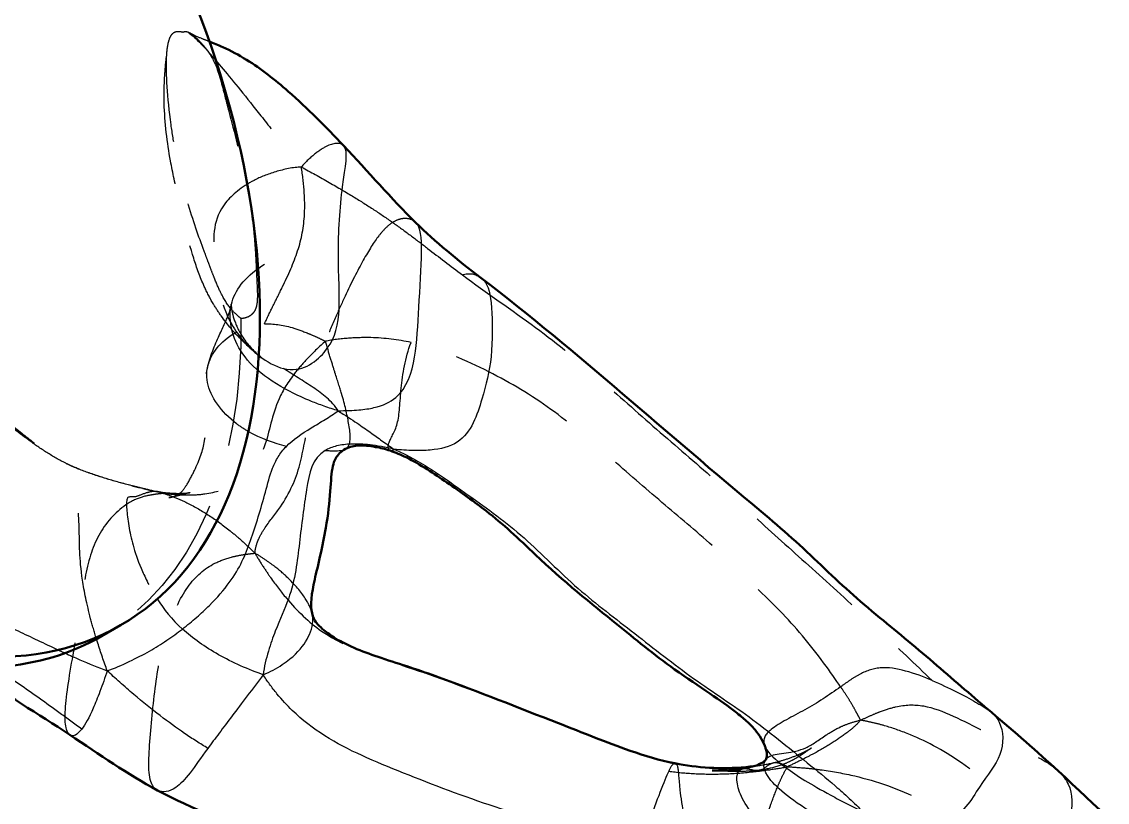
# Model space of a CAD drawing. Header units: millimetres. Extents: x 0 to 420, y 0 to 297.
# Drawn here: x 371.62 to 391.86, y 167.28 to 181.83 of the extents above; entities that cross this region are included whole.
import ezdxf

# ---------------------------------------------------------------- set-up
doc = ezdxf.new("R2010")
doc.units = ezdxf.units.MM
doc.header["$LTSCALE"] = 0.75
doc.linetypes.add('HIDDEN2', pattern=[4.7625, 3.175, -1.5875])
for name, color, linetype, lineweight in [('Hidden', 7, 'HIDDEN2', 25), ('Hidden Narrow', 7, 'HIDDEN2', 25), ('Visible', 7, 'Continuous', 50), ('Visible Narrow', 7, 'Continuous', 25)]:
    doc.layers.add(name, color=color, linetype=linetype, lineweight=lineweight)

msp = doc.modelspace()

# ---------------------------------------------------------------- linework, layer by layer
at = {"layer": 'Hidden', "extrusion": (3e-16, 5e-16, -1)}
for start_param, end_param in [(1.0149939, 1.8544924), (2.3367391, 3.1415927)]:
    msp.add_ellipse((366.8678, 181.2062), major_axis=(-6.2379, 10.8323), ratio=0.5780931, start_param=start_param, end_param=end_param, dxfattribs=at)
at = {"layer": 'Hidden'}
for points, knots in [([(375.7052, 176.2961), (375.6144, 176.3711), (375.556, 176.4342), (375.4497, 176.5621), (375.3912, 176.6545), (375.2908, 176.8569), (375.2516, 176.9477), (375.19, 177.101), (375.1688, 177.1557), (375.1317, 177.2526), (375.1143, 177.2986), (375.0782, 177.3951), (375.0567, 177.4526), (374.9386, 177.7704), (374.8313, 178.0617), (374.6746, 178.5879), (374.6279, 178.762), (374.5659, 179.0208), (374.5466, 179.106), (374.5121, 179.2692), (374.4966, 179.3468), (374.4518, 179.5865), (374.4254, 179.7493), (374.3324, 180.4182), (374.3076, 180.8703), (374.3235, 181.2583), (374.3327, 181.3603), (374.3645, 181.4898), (374.3793, 181.5326), (374.4154, 181.5933), (374.4346, 181.6152), (374.4859, 181.6461), (374.5169, 181.6517), (374.5745, 181.6479), (374.5984, 181.6434), (374.6255, 181.6361)], [-3.6926171, -3.6926171, -3.6926171, -3.6926171, -3.5388259, -3.5388259, -3.2764039, -3.2764039, -3.0964687, -3.0964687, -3.0019688, -3.0019688, -2.9218124, -2.9218124, -2.826441, -2.826441, -2.3186128, -2.3186128, -2.0645103, -2.0645103, -1.9393402, -1.9393402, -1.8237539, -1.8237539, -1.5801249, -1.5801249, -0.8056741, -0.8056741, -0.5424312, -0.5424312, -0.4068466, -0.4068466, -0.303357, -0.303357, -0.1865394, -0.1865394, -0.1148731, -0.1148731, -0.1148731, -0.1148731]), ([(374.6255, 181.6361), (374.6388, 181.6427), (374.6525, 181.6463), (374.685, 181.6478), (374.7031, 181.6438), (374.7207, 181.637)], [-0.049850623, -0.049850623, -0.049850623, -0.049850623, -0.027941991, -0.027941991, 0, 0, 0, 0]), ([(374.7207, 181.637), (374.7367, 181.6309), (374.7524, 181.6225), (374.7858, 181.6014), (374.8042, 181.5876), (374.8634, 181.5389), (374.9074, 181.4953), (374.9921, 181.4038), (375.0621, 181.3223), (375.2184, 181.0812), (375.2704, 180.9443), (375.3628, 180.6109), (375.3892, 180.5075), (375.4398, 180.3114), (375.4599, 180.2336), (375.5792, 179.7784), (375.6947, 179.3461), (375.8598, 178.5513), (375.9124, 178.2311), (375.9604, 177.7477), (375.9712, 177.599), (375.9863, 177.3353), (375.9913, 177.2201), (376.0055, 176.9248), (376.0143, 176.7885), (376.0096, 176.6252), (376.0053, 176.5748), (375.99, 176.5084), (375.9832, 176.4862), (375.9645, 176.4442), (375.9532, 176.425), (375.9251, 176.3886), (375.9089, 176.3728), (375.8683, 176.3413), (375.8434, 176.3283), (375.7808, 176.3041), (375.7413, 176.2976), (375.7052, 176.2961)], [-1.8591902, -1.8591902, -1.8591902, -1.8591902, -1.8165283, -1.8165283, -1.7634179, -1.7634179, -1.6347112, -1.6347112, -1.4743615, -1.4743615, -1.2357724, -1.2357724, -1.1369954, -1.1369954, -1.0702573, -1.0702573, -0.758791, -0.758791, -0.549175, -0.549175, -0.4549566, -0.4549566, -0.378937, -0.378937, -0.2525319, -0.2525319, -0.1929979, -0.1929979, -0.1643388, -0.1643388, -0.137128, -0.137128, -0.107758, -0.107758, -0.0667276, -0.0667276, 0, 0, 0, 0]), ([(374.7566, 181.6195), (374.8131, 181.5867), (374.8786, 181.5577), (375.0041, 181.5066), (375.058, 181.4854), (375.1148, 181.4625)], [0, 0, 0, 0, 0.1428176, 0.1428176, 0.23500162, 0.23500162, 0.23500162, 0.23500162]), ([(375.9791, 175.6553), (375.8886, 175.7321), (375.797, 175.8163), (375.5859, 176.0315), (375.4606, 176.1715), (375.2848, 176.4179), (375.2341, 176.4953), (375.1265, 176.6783), (375.0708, 176.7866), (374.9443, 177.0669), (374.8806, 177.2432), (374.7042, 177.7979), (374.6125, 178.1883), (374.4806, 178.7913), (374.4341, 179.0106), (374.33, 179.5777), (374.2831, 179.9398), (374.2707, 180.4735), (374.2737, 180.6365), (374.2882, 180.8844), (374.2952, 180.9717), (374.3117, 181.1446), (374.3214, 181.2305), (374.3305, 181.3102)], [0, 0, 0, 0, 0.2388366, 0.2388366, 0.5229348, 0.5229348, 0.6371078, 0.6371078, 0.7818269, 0.7818269, 1.0060367, 1.0060367, 1.4832882, 1.4832882, 1.7817647, 1.7817647, 2.2375905, 2.2375905, 2.4310233, 2.4310233, 2.5361912, 2.5361912, 2.6470883, 2.6470883, 2.6470883, 2.6470883]), ([(375.5182, 176.5164), (375.5223, 176.5397), (375.523, 176.5615), (375.523, 176.5615), (375.523, 176.5605), (375.5234, 176.5499), (375.525, 176.5225), (375.5342, 176.4528), (375.5433, 176.4036), (375.5838, 176.2521), (375.6289, 176.1371), (375.7742, 175.8791), (375.9025, 175.7334), (376.0263, 175.6182), (376.0411, 175.605), (376.0619, 175.5869), (376.0688, 175.581), (376.074, 175.5766), (376.0749, 175.5759), (376.0749, 175.5759)], [0, 0, 0, 0, 0.1600959, 0.1600959, 0.1931901, 0.1931901, 0.304212, 0.304212, 0.4400437, 0.4400437, 0.6821138, 0.6821138, 1.0328749, 1.0328749, 1.0873255, 1.0873255, 1.1337282, 1.1337282, 1.1573339, 1.1573339, 1.1573339, 1.1573339]), ([(375.0907, 175.4134), (375.1455, 175.6374), (375.2361, 175.8427), (375.391, 176.1763), (375.4542, 176.3097), (375.5039, 176.4522), (375.5139, 176.4923), (375.5182, 176.5164)], [0, 0, 0, 0, 0.32797828, 0.32797828, 0.64652703, 0.64652703, 0.81338469, 0.81338469, 0.81338469, 0.81338469]), ([(374.1568, 173.0684), (374.1732, 173.0658), (374.1947, 173.0627), (374.2419, 173.0568), (374.2673, 173.054), (374.351, 173.0455), (374.3998, 173.042), (374.5085, 173.037), (374.5638, 173.0367), (374.6535, 173.0398), (374.6896, 173.0428), (374.7323, 173.0476), (374.7448, 173.0496), (374.7532, 173.0511), (374.7546, 173.0514), (374.7546, 173.0514), (374.7465, 173.0497), (374.7184, 173.0426), (374.7046, 173.0389), (374.6736, 173.0305), (374.6576, 173.0261), (374.6085, 173.0126), (374.5674, 173.0016), (374.4843, 172.9816), (374.4415, 172.9725), (374.3984, 172.9641), (374.3896, 172.9624), (374.3765, 172.96), (374.3717, 172.9591), (374.3652, 172.9579), (374.3635, 172.9576), (374.3635, 172.9576), (374.3638, 172.9577), (374.3657, 172.958), (374.3696, 172.9588), (374.3823, 172.9614), (374.3928, 172.9637), (374.4315, 172.9733), (374.4609, 172.9825), (374.5322, 173.0106), (374.5507, 173.0229), (374.6191, 173.0904), (374.6573, 173.1386), (374.7427, 173.2723), (374.7921, 173.3678), (374.9362, 173.6676), (374.998, 173.8395), (375.0674, 174.2445), (375.0362, 174.4559), (375.0234, 174.945), (375.0318, 175.1724), (375.0907, 175.4134)], [0, 0, 0, 0, 0.0364183, 0.0364183, 0.0728259, 0.0728259, 0.1603084, 0.1603084, 0.2719043, 0.2719043, 0.3708004, 0.3708004, 0.4409792, 0.4409792, 0.4737227, 0.4737227, 0.5502605, 0.5502605, 0.5955409, 0.5955409, 0.6310844, 0.6310844, 0.6912724, 0.6912724, 0.756096, 0.756096, 0.7747847, 0.7747847, 0.7902845, 0.7902845, 0.8062424, 0.8062424, 0.8124936, 0.8124936, 0.8333726, 0.8333726, 0.8660887, 0.8660887, 0.9509158, 0.9509158, 1.1405515, 1.1405515, 1.2940339, 1.2940339, 1.4945427, 1.4945427, 1.9121765, 1.9121765, 2.4413937, 2.4413937, 2.7943615, 2.7943615, 2.7943615, 2.7943615])]:
    msp.add_open_spline(points, degree=3, knots=knots, dxfattribs=at)
at = {"layer": 'Hidden', "extrusion": (1.2329e-12, 1.6319e-12, -1)}
msp.add_open_spline([(367.1971, 177.6707), (367.3246, 177.6042), (367.446, 177.5264), (367.7086, 177.3394), (367.8476, 177.2268), (368.2892, 176.8583), (368.5823, 176.5997), (369.7745, 175.5777), (370.6838, 174.8935), (371.767, 174.0403), (371.917, 173.9257), (372.118, 173.7859), (372.1827, 173.7436), (372.3081, 173.6678), (372.3704, 173.6333), (372.4397, 173.5991)], degree=3, knots=[0, 0, 0, 0, 0.1724992, 0.1724992, 0.3974458, 0.3974458, 0.908158, 0.908158, 2.4404508, 2.4404508, 2.6822172, 2.6822172, 2.815297, 2.815297, 2.9502589, 2.9502589, 2.9502589, 2.9502589], dxfattribs=at)
at = {"layer": 'Hidden', "extrusion": (-2.877e-10, -3.43166e-10, -1)}
msp.add_open_spline([(376.0378, 175.6063), (376.0317, 175.6113), (376.0251, 175.6168), (376.0063, 175.6324), (375.9932, 175.6433), (375.9791, 175.6553)], degree=3, knots=[1.248132486, 1.248132486, 1.248132486, 1.248132486, 1.271517545, 1.271517545, 1.308962336, 1.308962336, 1.308962336, 1.308962336], dxfattribs=at)
at = {"layer": 'Hidden', "extrusion": (3.05068e-09, 6.16084e-09, -1)}
msp.add_open_spline([(372.4397, 173.5991), (372.4414, 173.5982), (372.4431, 173.5973), (372.4449, 173.5965)], degree=3, dxfattribs=at)
at = {"layer": 'Hidden', "extrusion": (-1.809e-13, -1.5322e-12, -1)}
msp.add_open_spline([(372.4449, 173.5965), (372.5061, 173.5664), (372.5742, 173.536), (372.7703, 173.4566), (372.9117, 173.4069), (373.1939, 173.3163), (373.3375, 173.2738), (373.6094, 173.1975), (373.74, 173.163), (373.8667, 173.1318)], degree=3, knots=[0, 0, 0, 0, 0.11850293, 0.11850293, 0.31015448, 0.31015448, 0.48719193, 0.48719193, 0.64928198, 0.64928198, 0.64928198, 0.64928198], dxfattribs=at)
at = {"layer": 'Hidden', "extrusion": (2.06e-13, 4.978e-12, -1)}
msp.add_open_spline([(373.8667, 173.1318), (373.9129, 173.1204), (373.9586, 173.1095), (374.0179, 173.0959), (374.0335, 173.0924), (374.0717, 173.084), (374.0912, 173.08), (374.1217, 173.0742), (374.1339, 173.0721), (374.1507, 173.0693), (374.1537, 173.0689), (374.1568, 173.0684)], degree=3, knots=[0, 0, 0, 0, 0.0583815, 0.0583815, 0.08009086, 0.08009086, 0.11617883, 0.11617883, 0.14785739, 0.14785739, 0.15442422, 0.15442422, 0.15442422, 0.15442422], dxfattribs=at)
at = {"layer": 'Hidden', "extrusion": (-6.161e-13, 1.7091e-12, -1)}
msp.add_open_spline([(385.6324, 168.0145), (385.7088, 168.0322), (385.7839, 168.0528), (385.9401, 168.1028), (386.0215, 168.1333), (386.1284, 168.1785), (386.1624, 168.1939), (386.2189, 168.2209), (386.2425, 168.2328), (386.2816, 168.2533), (386.2979, 168.2623), (386.3211, 168.2755), (386.3293, 168.2804), (386.3407, 168.2873), (386.3437, 168.2892), (386.3437, 168.2892), (386.3427, 168.2886), (386.3362, 168.2843), (386.3262, 168.2776), (386.2964, 168.2569), (386.2759, 168.2426), (386.2281, 168.2093), (386.2005, 168.1902), (386.1411, 168.1507), (386.1085, 168.13), (386.0363, 168.087), (385.9956, 168.0647), (385.8965, 168.0157), (385.837, 167.9908), (385.6723, 167.9328), (385.5637, 167.9065), (385.4267, 167.8841), (385.3995, 167.8801), (385.3722, 167.8766)], degree=3, knots=[0, 0, 0, 0, 0.09505974, 0.09505974, 0.20379921, 0.20379921, 0.25969278, 0.25969278, 0.30666277, 0.30666277, 0.34874371, 0.34874371, 0.38266326, 0.38266326, 0.41736956, 0.41736956, 0.43833797, 0.43833797, 0.48744715, 0.48744715, 0.53750673, 0.53750673, 0.58509847, 0.58509847, 0.63251983, 0.63251983, 0.68748325, 0.68748325, 0.765251, 0.765251, 0.90003001, 0.90003001, 0.93317234, 0.93317234, 0.93317234, 0.93317234], dxfattribs=at)
at = {"layer": 'Hidden', "extrusion": (-1.36e-13, 2.0461e-12, -1)}
msp.add_open_spline([(385.3722, 167.8766), (385.2555, 167.8616), (385.1369, 167.8546), (384.9048, 167.8508), (384.7888, 167.8538), (384.6498, 167.8612), (384.6198, 167.8631), (384.5693, 167.8664), (384.5476, 167.868), (384.5211, 167.8699), (384.5131, 167.8705), (384.5029, 167.8712), (384.4996, 167.8714), (384.4938, 167.8718), (384.492, 167.8719), (384.492, 167.8719)], degree=3, knots=[0, 0, 0, 0, 0.14188741, 0.14188741, 0.27855082, 0.27855082, 0.31679429, 0.31679429, 0.34780283, 0.34780283, 0.36368105, 0.36368105, 0.37367352, 0.37367352, 0.38787236, 0.38787236, 0.38787236, 0.38787236], dxfattribs=at)
at = {"layer": 'Hidden', "extrusion": (-1.068e-13, -4.221e-12, -1)}
msp.add_open_spline([(385.2702, 167.9513), (385.3921, 167.9665), (385.5145, 167.9872), (385.6324, 168.0145)], degree=3, dxfattribs=at)
at = {"layer": 'Hidden Narrow'}
for points, knots in [([(374.7207, 181.637), (374.8391, 181.54), (375.0328, 181.3736), (375.7164, 180.53), (376.1104, 180.0359), (376.2515, 179.8579), (376.5528, 179.4755), (376.7132, 179.271), (376.8328, 179.1208)], [0.0421238, 0.0421238, 0.0421238, 0.0421238, 1, 1.5, 1.5, 1.75, 1.75, 2, 2, 2, 2]), ([(377.6203, 179.5201), (377.6174, 179.5231), (377.5612, 179.5768), (377.4537, 179.5744), (377.2552, 179.4859), (377.1792, 179.4376), (377.0072, 179.3036), (376.9113, 179.2178), (376.8328, 179.1208)], [8.9715689, 8.9715689, 8.9715689, 8.9715689, 9, 9.5, 9.5, 9.75, 9.75, 10, 10, 10, 10]), ([(376.8328, 179.1208), (376.6803, 179.1166), (376.5082, 179.0785), (376.2015, 178.9871), (376.0669, 178.9337), (375.7194, 178.7506), (375.1815, 178.3109), (375.1829, 177.5283), (375.3367, 176.3293), (375.8453, 175.758), (376.0379, 175.6074)], [0, 0, 0, 0, 0.25, 0.25, 0.5, 0.5, 1, 2, 3, 3.5548602, 3.5548602, 3.5548602, 3.5548602]), ([(376.8328, 179.1208), (377.0008, 179.0305), (377.1843, 178.9287), (377.5184, 178.7381), (377.6692, 178.6494), (377.938, 178.4851), (378.0646, 178.4051), (378.307, 178.2465), (378.4228, 178.1678), (378.5356, 178.0883)], [0, 0, 0, 0, 0.25, 0.25, 0.5, 0.5, 0.75, 0.75, 1, 1, 1, 1]), ([(378.5356, 178.0883), (378.4935, 178.0622), (378.4512, 178.0287), (378.3652, 177.9456), (378.3215, 177.8961), (378.1864, 177.722), (377.996, 177.4215), (377.7665, 176.9662), (377.5883, 176.5861), (377.5265, 176.449), (377.3978, 176.1541), (377.3311, 175.9962), (377.2821, 175.8722)], [-2, -2, -2, -2, -1.75, -1.75, -1.5, -1.5, -1, -0.5, -0.5, -0.25, -0.25, 0, 0, 0, 0]), ([(378.9627, 178.0867), (378.9159, 178.1327), (378.8513, 178.1591), (378.7405, 178.1622), (378.701, 178.1571), (378.6196, 178.1332), (378.5777, 178.1145), (378.5356, 178.0883)], [5.0034502, 5.0034502, 5.0034502, 5.0034502, 5.5, 5.5, 5.75, 5.75, 6, 6, 6, 6]), ([(378.5356, 178.0883), (378.6484, 178.0089), (378.7582, 177.9286), (378.9746, 177.767), (379.0813, 177.6855), (379.4005, 177.4402), (379.6126, 177.2751), (379.835, 177.1102)], [-9, -9, -9, -9, -8.75, -8.75, -8.5, -8.5, -8, -8, -8, -8]), ([(376.0168, 175.3341), (376.0091, 175.3409), (375.6673, 175.6437), (375.4015, 176.2909), (375.6477, 177.0377), (376.3774, 177.4822), (376.7635, 177.5578)], [-3.0227486, -3.0227486, -3.0227486, -3.0227486, -3, -2, -1, 0, 0, 0, 0]), ([(372.4388, 173.5995), (372.3163, 173.66), (372.1989, 173.7271), (371.9709, 173.8708), (371.8603, 173.9474), (371.5336, 174.1866), (370.9004, 174.7014), (369.7408, 175.5333), (368.6106, 176.5228), (368.1815, 176.8945)], [-4, -4, -4, -4, -3.75, -3.75, -3.5, -3.5, -3, -2, -1, -1, -1, -1]), ([(375.8425, 174.1914), (375.7658, 174.2352), (375.3918, 174.4786), (374.9292, 175.1219), (375.2365, 175.8755), (375.8198, 176.1774), (376.1437, 176.1953)], [-4.247492, -4.247492, -4.247492, -4.247492, -4, -3, -2, -1, -1, -1, -1]), ([(376.1437, 176.1953), (376.3056, 176.2043), (376.4756, 176.18), (376.7515, 176.1), (376.8516, 176.0644), (377.0137, 175.9976), (377.0697, 175.9731), (377.1794, 175.9228), (377.233, 175.897), (377.2821, 175.8722)], [-1, -1, -1, -1, -0.5, -0.5, -0.25, -0.25, -0.125, -0.125, 0, 0, 0, 0]), ([(378.8777, 175.8505), (378.6353, 175.903), (378.3872, 175.9334), (377.9975, 175.9431), (377.8592, 175.9392), (377.5657, 175.9173), (377.4106, 175.8992), (377.2821, 175.8722)], [8, 8, 8, 8, 8.5, 8.5, 8.75, 8.75, 9, 9, 9, 9]), ([(377.2821, 175.8722), (377.1724, 175.7789), (377.0611, 175.6696), (376.8678, 175.4669), (376.7858, 175.3735), (376.5841, 175.1168), (376.2923, 174.6419), (376.2126, 173.8864), (375.764, 173.2196), (375.1467, 173.0227), (374.8173, 173.0008), (374.6332, 173.0024), (374.5653, 173.0055), (374.4163, 173.0169), (374.3353, 173.0251), (374.2631, 173.0367)], [0, 0, 0, 0, 0.25, 0.25, 0.5, 0.5, 1, 2, 3, 3.5, 3.75, 3.75, 3.875, 3.875, 4, 4, 4, 4]), ([(377.582, 174.8981), (377.5489, 175.0095), (377.5083, 175.1367), (377.4353, 175.3661), (377.4078, 175.4542), (377.3464, 175.6536), (377.3125, 175.7649), (377.2821, 175.8722)], [3, 3, 3, 3, 3.5, 3.5, 3.75, 3.75, 4, 4, 4, 4]), ([(375.967, 171.9212), (375.9682, 171.967), (375.979, 172.0174), (376.0049, 172.1098), (376.02, 172.1519), (376.0718, 172.2657), (376.1139, 172.3342), (376.2495, 172.5335), (376.558, 172.9077), (376.8509, 173.5715), (376.9215, 174.3792), (377.285, 174.7828), (377.582, 174.8981)], [-4, -4, -4, -4, -3.875, -3.875, -3.75, -3.75, -3.5, -3.5, -3, -2, -1, 0, 0, 0, 0]), ([(373.0119, 170.3215), (372.9694, 170.4588), (372.9331, 170.5852), (372.8313, 170.9745), (372.6844, 171.6896), (372.7072, 172.3795), (372.6201, 173.3289), (372.5629, 173.4466), (372.5082, 173.5652), (372.4397, 173.5991)], [0.2891302, 0.2891302, 0.2891302, 0.2891302, 0.5, 0.5, 1, 2, 3, 4, 4.9958085, 4.9958085, 4.9958085, 4.9958085]), ([(374.2631, 173.0367), (374.237, 173.0345), (374.2062, 173.0312), (374.1482, 173.0244), (374.1211, 173.0208), (374.0453, 173.0098), (373.9013, 172.9845), (373.5724, 172.8785), (373.0755, 172.4092), (372.8046, 171.663), (372.6976, 170.6893), (372.4381, 169.3528), (372.3933, 168.6963), (372.4844, 168.557), (372.512, 168.5387)], [-7, -7, -7, -7, -6.875, -6.875, -6.75, -6.75, -6.5, -6, -5, -4, -3, -2, -1, -0.6747529, -0.6747529, -0.6747529, -0.6747529]), ([(374.2631, 173.0367), (374.2332, 173.0519), (374.2002, 173.0606), (374.1398, 173.0717), (374.1124, 173.074), (374.0388, 173.0717), (373.9956, 173.0619), (373.876, 173.0258), (373.6775, 172.9273), (373.5421, 173.0525), (373.6002, 172.405), (373.7577, 171.786), (374.0265, 171.2478), (374.1428, 171.0683)], [0, 0, 0, 0, 0.125, 0.125, 0.25, 0.25, 0.5, 0.5, 1, 2, 3, 4, 4.4874081, 4.4874081, 4.4874081, 4.4874081]), ([(374.2631, 173.0367), (374.3376, 173.0144), (374.4248, 172.9816), (374.5879, 172.9141), (374.6639, 172.8795), (374.875, 172.773), (375.0073, 172.6947), (375.2689, 172.5212), (375.3982, 172.4259), (375.5989, 172.2618), (375.67, 172.2003), (375.8209, 172.0638), (375.9006, 171.9888), (375.967, 171.9212)], [-1, -1, -1, -1, -0.875, -0.875, -0.75, -0.75, -0.5, -0.5, -0.25, -0.25, -0.125, -0.125, 0, 0, 0, 0]), ([(374.1501, 167.5012), (374.1102, 167.5226), (373.9634, 167.6697), (373.9952, 168.3553), (374.1123, 169.5904), (374.3102, 170.5318), (374.6932, 171.3542), (375.1131, 171.7074), (375.4638, 171.8388), (375.6483, 171.8777), (375.7527, 171.8952), (375.7916, 171.9008), (375.8776, 171.9118), (375.9247, 171.9171), (375.967, 171.9212)], [2.6992185, 2.6992185, 2.6992185, 2.6992185, 3, 4, 5, 6, 7, 8, 8.5, 8.75, 8.75, 8.875, 8.875, 9, 9, 9, 9]), ([(375.967, 171.9212), (376.0073, 171.8511), (376.0597, 171.7667), (376.1615, 171.6086), (376.2108, 171.535), (376.3546, 171.3303), (376.4516, 171.2036), (376.7541, 170.8452), (377.4059, 170.2162), (378.807, 169.8273), (380.4652, 169.2), (381.9024, 168.6439), (382.7025, 168.3319), (382.963, 168.2408)], [-5, -5, -5, -5, -4.875, -4.875, -4.75, -4.75, -4.5, -4.5, -4, -3, -2, -1, -0.5192382, -0.5192382, -0.5192382, -0.5192382]), ([(367.7476, 171.4605), (367.7712, 171.4751), (367.8025, 171.4951), (367.8645, 171.5333), (367.8952, 171.5516), (367.986, 171.6036), (368.1777, 171.6999), (368.7493, 171.7954), (370.0636, 171.0745), (371.2615, 170.6197), (371.9847, 170.2654), (372.3075, 170.1132), (372.365, 170.0866), (372.4252, 170.0593)], [0, 0, 0, 0, 0.125, 0.125, 0.25, 0.25, 0.5, 1, 2, 3, 3.5, 3.5, 3.6025926, 3.6025926, 3.6025926, 3.6025926]), ([(388.5966, 169.5487), (388.2785, 169.6838), (387.7404, 169.8692), (387.3523, 169.7223), (387.1718, 169.624), (387.1139, 169.5871), (387.0006, 169.5101), (386.9452, 169.4699), (386.8902, 169.4307)], [0, 0, 0, 0, 1, 1.5, 1.5, 1.75, 1.75, 2, 2, 2, 2]), ([(388.5966, 169.5487), (388.9148, 169.4136), (389.3459, 169.1859), (389.6225, 169.0227), (389.7004, 168.9562)], [-6, -6, -6, -6, -5, -4.4465565, -4.4465565, -4.4465565, -4.4465565]), ([(387.2624, 168.8088), (387.3258, 168.8396), (387.395, 168.8712), (387.5218, 168.9262), (387.5793, 168.9497), (387.7345, 169.0081), (388.0115, 169.094), (388.5915, 169.1207), (389.5791, 168.5701), (390.526, 168.1684), (390.8634, 167.9417), (390.9545, 167.8569)], [-8, -8, -8, -8, -7.875, -7.875, -7.75, -7.75, -7.5, -7, -6, -5, -4.4647502, -4.4647502, -4.4647502, -4.4647502]), ([(394.7766, 163.3613), (394.5517, 163.4547), (394.09, 163.6518), (393.2007, 164.4518), (391.4025, 165.9362), (389.4721, 167.9124), (388.2738, 168.5236), (387.8255, 168.6729), (387.6101, 168.7337), (387.5376, 168.7521), (387.391, 168.7853), (387.3169, 168.8001), (387.2624, 168.8088)], [0.0402599, 0.0402599, 0.0402599, 0.0402599, 1, 2, 3, 4, 4.5, 4.75, 4.75, 4.875, 4.875, 5, 5, 5, 5]), ([(383.6838, 167.8583), (383.5995, 167.6812), (383.3181, 166.9274), (382.8349, 165.6206), (382.6111, 164.9451), (382.5141, 164.3251), (382.6608, 164.1641), (382.7526, 164.1075), (382.7692, 164.0993)], [-8, -8, -8, -8, -7, -6, -5, -4, -3, -2.7927912, -2.7927912, -2.7927912, -2.7927912]), ([(383.7966, 168.0054), (383.7902, 168.0067), (383.7661, 168.0022), (383.7259, 167.9468), (383.6838, 167.8583)], [-8.71706417, -8.71706417, -8.71706417, -8.71706417, -8.5, -8, -8, -8, -8]), ([(384.6847, 163.0975), (384.6761, 163.1018), (384.5798, 163.1567), (384.4609, 163.3592), (384.5137, 164.0343), (384.858, 164.8063), (385.2412, 166.1824), (385.5435, 167.1301), (385.6825, 167.4932), (385.7566, 167.6668), (385.7833, 167.7248), (385.8408, 167.8412), (385.8716, 167.8995), (385.8975, 167.9407)], [2.9050399, 2.9050399, 2.9050399, 2.9050399, 3, 4, 5, 6, 7, 7.5, 7.75, 7.75, 7.875, 7.875, 8, 8, 8, 8]), ([(385.8975, 167.9407), (385.992, 167.9365), (386.1095, 167.9281), (386.3346, 167.9075), (386.4421, 167.8954), (386.7495, 167.8533), (387.3536, 167.7441), (388.7953, 167.2525), (390.8495, 165.5328), (392.6627, 164.1584), (393.5262, 163.1822), (393.9834, 163.0411), (394.2028, 162.9804)], [-5, -5, -5, -5, -4.875, -4.875, -4.75, -4.75, -4.5, -4, -3, -2, -1, -0.0643107, -0.0643107, -0.0643107, -0.0643107])]:
    msp.add_open_spline(points, degree=3, knots=knots, dxfattribs=at)
at = {"layer": 'Hidden Narrow', "extrusion": (4.0798e-12, -1.581e-13, -1)}
msp.add_open_spline([(376.7635, 177.5578), (376.836, 177.7811), (376.8778, 178.0013), (376.8976, 178.3672), (376.896, 178.5033), (376.8762, 178.8037), (376.8581, 178.968), (376.8328, 179.1208)], degree=3, knots=[1, 1, 1, 1, 1.5, 1.5, 1.75, 1.75, 2, 2, 2, 2], dxfattribs=at)
at = {"layer": 'Hidden Narrow', "extrusion": (5.8288e-12, -2.975e-12, -1)}
msp.add_open_spline([(376.1437, 176.1953), (376.1954, 176.3096), (376.2509, 176.4239), (376.3638, 176.6525), (376.4212, 176.7666), (376.5877, 177.1081), (376.691, 177.3345), (376.7635, 177.5578)], degree=3, knots=[0, 0, 0, 0, 0.25, 0.25, 0.5, 0.5, 1, 1, 1, 1], dxfattribs=at)
at = {"layer": 'Hidden Narrow'}
for points in [[(379.835, 177.1102), (379.9654, 177.1562), (380.0881, 177.1269), (380.1787, 177.0575)], [(379.835, 177.1102), (380.2798, 176.7804), (381.2524, 176.1224), (382.3894, 175.1872), (383.451, 174.2267), (384.5483, 173.306), (385.5339, 172.3605), (386.5443, 171.4808), (387.6287, 170.4658), (388.2837, 169.85), (388.5966, 169.5487)], [(386.8902, 169.4307), (386.7169, 169.6854), (386.1873, 170.4293), (385.3306, 171.2696), (384.3805, 172.1869), (383.445, 172.9549), (382.4661, 173.8188), (381.4374, 174.6837), (380.286, 175.3597), (379.3624, 175.7456), (378.8777, 175.8505)]]:
    msp.add_open_spline(points, degree=3, dxfattribs=at)
at = {"layer": 'Hidden Narrow', "extrusion": (-3.1718e-12, 4.617e-13, -1)}
msp.add_open_spline([(378.4889, 173.8338), (378.4777, 173.8375), (378.4693, 173.8455), (378.4485, 173.8823), (378.4479, 174.0082), (378.661, 174.2776), (378.6729, 174.9661), (378.7671, 175.5583), (378.8777, 175.8505)], degree=3, knots=[0.2977138, 0.2977138, 0.2977138, 0.2977138, 0.5, 0.5, 1, 2, 3, 4, 4, 4, 4], dxfattribs=at)
at = {"layer": 'Hidden Narrow', "extrusion": (2.482e-12, 6.18e-14, -1)}
msp.add_open_spline([(377.6535, 173.8647), (377.6715, 173.8743), (377.7715, 173.9543), (377.7204, 174.3569), (377.6481, 174.6755), (377.582, 174.8981)], degree=3, knots=[0.819862, 0.819862, 0.819862, 0.819862, 1, 2, 3, 3, 3, 3], dxfattribs=at)
at = {"layer": 'Hidden Narrow', "extrusion": (3.94244e-07, 7.98533e-07, -1)}
msp.add_open_spline([(372.4397, 173.599), (372.4394, 173.5992), (372.4391, 173.5993), (372.4388, 173.5995)], degree=3, dxfattribs=at)
at = {"layer": 'Hidden Narrow', "extrusion": (-1.2102e-12, -4.0326e-12, -1)}
msp.add_open_spline([(374.2631, 173.0367), (374.1725, 173.0577), (374.0677, 173.0828), (373.8731, 173.13), (373.7833, 173.1523), (373.5363, 173.2146), (373.3849, 173.2551), (373.0945, 173.3407), (372.9556, 173.3859), (372.6912, 173.4841), (372.5655, 173.5372), (372.4449, 173.5965)], degree=3, knots=[0, 0, 0, 0, 0.125, 0.125, 0.25, 0.25, 0.5, 0.5, 0.75, 0.75, 0.99584903, 0.99584903, 0.99584903, 0.99584903], dxfattribs=at)
at = {"layer": 'Hidden Narrow', "extrusion": (-1.1289e-12, -1.0443e-12, -1)}
msp.add_open_spline([(377.0313, 170.8013), (377.0122, 170.8819), (376.9259, 171.075), (376.6844, 171.377), (376.4371, 171.5938), (376.2892, 171.7081), (376.2326, 171.7489), (376.1051, 171.8358), (376.0342, 171.8819), (375.967, 171.9212)], degree=3, knots=[1.6207275, 1.6207275, 1.6207275, 1.6207275, 2, 2.5, 2.75, 2.75, 2.875, 2.875, 3, 3, 3, 3], dxfattribs=at)
at = {"layer": 'Hidden Narrow', "extrusion": (-7.804e-13, 1.2427e-12, -1)}
msp.add_open_spline([(386.8902, 169.4307), (386.6701, 169.274), (386.2404, 168.9905), (385.5782, 168.682), (385.4244, 168.456), (385.4758, 168.3281)], degree=3, knots=[-4, -4, -4, -4, -3, -2, -1.3144834, -1.3144834, -1.3144834, -1.3144834], dxfattribs=at)
at = {"layer": 'Hidden Narrow', "extrusion": (-3.4213e-12, -1.3623e-12, -1)}
msp.add_open_spline([(387.2624, 168.8088), (387.2471, 168.8366), (387.2307, 168.8677), (387.2002, 168.9251), (387.1861, 168.9514), (387.1472, 169.0231), (387.1223, 169.0675), (387.0678, 169.1594), (387.0382, 169.2069), (386.9711, 169.3107), (386.9335, 169.3671), (386.8902, 169.4307)], degree=3, knots=[-1, -1, -1, -1, -0.875, -0.875, -0.75, -0.75, -0.5, -0.5, -0.25, -0.25, 0, 0, 0, 0], dxfattribs=at)
at = {"layer": 'Hidden Narrow', "extrusion": (6.221e-13, -1.5785e-12, -1)}
msp.add_open_spline([(385.4918, 168.0728), (385.5114, 168.1005), (385.6522, 168.212), (386.1347, 168.1753), (386.5335, 168.4832), (386.7749, 168.631), (386.9236, 168.7022), (386.9816, 168.7257), (387.1146, 168.7722), (387.1896, 168.7952), (387.2624, 168.8088)], degree=3, knots=[1.7440519, 1.7440519, 1.7440519, 1.7440519, 2, 3, 3.5, 3.75, 3.75, 3.875, 3.875, 4, 4, 4, 4], dxfattribs=at)
at = {"layer": 'Hidden Narrow', "extrusion": (1.1927e-12, -1.826e-12, -1)}
msp.add_open_spline([(387.2624, 168.8088), (387.2327, 168.7727), (387.1907, 168.7315), (387.1056, 168.6538), (387.0626, 168.6174), (386.9322, 168.5156), (386.7435, 168.3862), (386.5143, 168.2534), (386.3151, 168.1467), (386.2403, 168.108), (386.0737, 168.0243), (385.9819, 167.9793), (385.8975, 167.9407)], degree=3, knots=[-1, -1, -1, -1, -0.875, -0.875, -0.75, -0.75, -0.5, -0.25, -0.25, -0.125, -0.125, 0, 0, 0, 0], dxfattribs=at)
at = {"layer": 'Hidden Narrow', "extrusion": (1.54e-14, -3.2172e-12, -1)}
msp.add_open_spline([(383.6838, 167.8583), (383.8404, 167.8366), (383.9999, 167.8214), (384.3279, 167.8043), (384.4963, 167.8024), (384.845, 167.8119), (385.0253, 167.8234), (385.32, 167.8539), (385.4275, 167.8672), (385.661, 167.8999), (385.7871, 167.9194), (385.8975, 167.9407)], degree=3, knots=[0, 0, 0, 0, 0.25, 0.25, 0.5, 0.5, 0.75, 0.75, 0.875, 0.875, 1, 1, 1, 1], dxfattribs=at)
at = {"layer": 'Hidden Narrow', "extrusion": (-2.485e-13, -2.3807e-12, -1)}
msp.add_open_spline([(385.0636, 167.9054), (385.1581, 167.921), (385.3839, 167.8093), (385.5338, 167.9835), (385.6418, 168.0216), (385.7145, 168.0185), (385.7442, 168.0118), (385.8146, 167.9869), (385.8552, 167.9687), (385.8975, 167.9407)], degree=3, knots=[2.0965355, 2.0965355, 2.0965355, 2.0965355, 3, 3.5, 3.75, 3.75, 3.875, 3.875, 4, 4, 4, 4], dxfattribs=at)
at = {"layer": 'Visible', "extrusion": (-1e-16, -0.817547, 0.575862)}
msp.add_line((373.1057, 170.3739), (373.4592, 170.5775), dxfattribs=at)
at = {"layer": 'Visible'}
msp.add_ellipse((367.2213, 181.4098), major_axis=(-6.2379, 10.8323), ratio=0.5780931, start_param=-1.5707963, end_param=4.712389, dxfattribs=at)
at = {"layer": 'Visible', "extrusion": (3e-16, 5e-16, -1)}
msp.add_ellipse((366.8678, 181.2062), major_axis=(-6.2379, 10.8323), ratio=0.5780931, start_param=3.1415927, end_param=3.6809347, dxfattribs=at)
at = {"layer": 'Visible'}
for points, knots in [([(375.1148, 181.4625), (375.1948, 181.4303), (375.2804, 181.395), (375.5139, 181.2883), (375.6647, 181.209), (376.0873, 180.95), (376.3444, 180.7445), (376.9491, 180.2132), (377.2896, 179.8699), (377.6203, 179.5201)], [0.2350016, 0.2350016, 0.2350016, 0.2350016, 0.3646624, 0.3646624, 0.5850592, 0.5850592, 1.0050955, 1.0050955, 1.6306264, 1.6306264, 1.6306264, 1.6306264]), ([(380.1787, 177.0575), (382.0273, 175.6414), (383.6421, 174.1619), (385.7991, 172.3742), (386.1765, 172.032), (386.8878, 171.3498), (387.2221, 171.0483), (387.9658, 170.4352), (388.3305, 170.1355), (389.0324, 169.5307), (389.3793, 169.2303), (389.7004, 168.9562)], [0, 0, 0, 0, 3.0885, 3.0885, 3.7709116, 3.7709116, 4.4862192, 4.4862192, 5.1033009, 5.1033009, 5.7044131, 5.7044131, 5.7044131, 5.7044131]), ([(378.4889, 173.8338), (378.3959, 173.8647), (378.3001, 173.8873), (378.1529, 173.9132), (378.0948, 173.9202), (377.9903, 173.9285), (377.9443, 173.9295), (377.8578, 173.9271), (377.8253, 173.9241), (377.7425, 173.9038), (377.6969, 173.888), (377.6535, 173.8647)], [0, 0, 0, 0, 0.12047215, 0.12047215, 0.21655367, 0.21655367, 0.31992149, 0.31992149, 0.45758819, 0.45758819, 0.55892858, 0.55892858, 0.55892858, 0.55892858]), ([(377.6535, 173.8647), (377.568, 173.8189), (377.5089, 173.753), (377.4464, 173.6439), (377.4313, 173.5976), (377.394, 173.4335), (377.3844, 173.2663), (377.3563, 172.8723), (377.3305, 172.6306), (377.2299, 172.0536), (377.1415, 171.6899), (377.0217, 171.1739), (376.9968, 170.9472), (377.0313, 170.8013)], [0, 0, 0, 0, 0.1998746, 0.1998746, 0.375781, 0.375781, 0.7447366, 0.7447366, 1.1502722, 1.1502722, 1.7420238, 1.7420238, 2.3241299, 2.3241299, 2.3241299, 2.3241299]), ([(385.4758, 168.3281), (385.3973, 168.5235), (385.3011, 168.6232), (385.2237, 168.7069), (385.1935, 168.7378), (385.0776, 168.8417), (385.009, 168.9001), (384.8022, 169.0632), (384.6372, 169.1798), (384.2469, 169.4445), (384.0215, 169.593), (383.4036, 170.0353), (383.0457, 170.3337), (382.2497, 170.9729), (381.7089, 171.4069), (380.8851, 172.1933), (380.5919, 172.4663), (380.0613, 172.8775), (379.8128, 173.0554), (379.3066, 173.4077), (379.0538, 173.577), (378.6878, 173.7578), (378.5889, 173.8006), (378.4889, 173.8338)], [0, 0, 0, 0, 0.6019487, 0.6019487, 0.899177, 0.899177, 1.1274434, 1.1274434, 1.4840981, 1.4840981, 1.8712459, 1.8712459, 2.5368485, 2.5368485, 3.5039409, 3.5039409, 4.100556, 4.100556, 4.5101488, 4.5101488, 4.8707849, 4.8707849, 5.000233, 5.000233, 5.000233, 5.000233]), ([(390.9545, 167.8569), (392.3112, 166.5954), (393.73, 165.2247), (394.9447, 163.9935), (395.0656, 163.8713), (395.2717, 163.6651), (395.3603, 163.5772), (395.4639, 163.4778), (395.4927, 163.451), (395.5213, 163.4252), (395.5275, 163.4199), (395.5275, 163.4199)], [0, 0, 0, 0, 2.7880826, 2.7880826, 3.0882564, 3.0882564, 3.3138256, 3.3138256, 3.4178652, 3.4178652, 3.486103, 3.486103, 3.486103, 3.486103]), ([(382.7692, 164.0993), (382.2807, 164.34), (381.7476, 164.5716), (380.2675, 165.1855), (379.3162, 165.5733), (376.9349, 166.4511), (375.4565, 166.8014), (374.1501, 167.5012)], [0, 0, 0, 0, 0.721587, 0.721587, 2.01928, 2.01928, 4.2017904, 4.2017904, 4.2017904, 4.2017904])]:
    msp.add_open_spline(points, degree=3, knots=knots, dxfattribs=at)
for points in [[(377.6203, 179.5201), (378.0773, 179.0368), (378.5149, 178.5266), (378.9627, 178.0867)], [(389.7004, 168.9562), (390.1472, 168.5749), (390.5475, 168.2354), (390.9545, 167.8569)]]:
    msp.add_open_spline(points, degree=3, dxfattribs=at)
at = {"layer": 'Visible', "extrusion": (-2.9487e-12, -3.5426e-12, -1)}
msp.add_open_spline([(378.9627, 178.0867), (379.3372, 177.7188), (379.746, 177.3889), (380.1787, 177.0575)], degree=3, dxfattribs=at)
at = {"layer": 'Visible', "extrusion": (-5.82656e-09, -7.11808e-09, -1)}
msp.add_open_spline([(376.0749, 175.5759), (376.0749, 175.5759), (376.0712, 175.5789), (376.0581, 175.5896), (376.0491, 175.597), (376.0378, 175.6063)], degree=3, knots=[1.157333933, 1.157333933, 1.157333933, 1.157333933, 1.204454426, 1.204454426, 1.248132486, 1.248132486, 1.248132486, 1.248132486], dxfattribs=at)
at = {"layer": 'Visible', "extrusion": (6.438e-13, 1.4817e-12, -1)}
msp.add_open_spline([(377.0313, 170.8013), (377.0504, 170.7202), (377.079, 170.6717), (377.1132, 170.6254), (377.1266, 170.6088), (377.1745, 170.5585), (377.2092, 170.5251), (377.3133, 170.438), (377.3874, 170.3836), (377.588, 170.2631), (377.7241, 170.1957), (378.0119, 170.0756), (378.1656, 170.0209), (378.6826, 169.8493), (379.0531, 169.7347), (380.1366, 169.3397), (380.8653, 169.0478), (382.0717, 168.5789), (382.5244, 168.3942), (382.963, 168.2408)], degree=3, knots=[0, 0, 0, 0, 0.3235202, 0.3235202, 0.4589965, 0.4589965, 0.5913598, 0.5913598, 0.7679568, 0.7679568, 0.9765673, 0.9765673, 1.1845442, 1.1845442, 1.6684581, 1.6684581, 2.6800845, 2.6800845, 3.2727384, 3.2727384, 3.2727384, 3.2727384], dxfattribs=at)
at = {"layer": 'Visible', "extrusion": (3.7109e-12, 5.6219e-12, -1)}
msp.add_open_spline([(372.512, 168.5387), (371.9348, 168.9211), (371.2868, 169.3102), (370.6719, 169.7196), (370.615, 169.7576), (370.5589, 169.795)], degree=3, knots=[0, 0, 0, 0, 0.9699423, 0.9699423, 1.0705142, 1.0705142, 1.0705142, 1.0705142], dxfattribs=at)
at = {"layer": 'Visible', "extrusion": (-9.065e-13, -1.13e-12, -1)}
msp.add_open_spline([(374.1501, 167.5012), (373.5838, 167.8046), (373.075, 168.1656), (372.512, 168.5387)], degree=3, dxfattribs=at)
at = {"layer": 'Visible', "extrusion": (1.3484e-12, 4.602e-13, -1)}
msp.add_open_spline([(385.4918, 168.0728), (385.5186, 168.1105), (385.525, 168.176), (385.4902, 168.2901), (385.4833, 168.3093), (385.4758, 168.3281)], degree=3, knots=[0, 0, 0, 0, 0.29008875, 0.29008875, 0.34807277, 0.34807277, 0.34807277, 0.34807277], dxfattribs=at)
at = {"layer": 'Visible', "extrusion": (-1.7879e-12, -6.3014e-12, -1)}
msp.add_open_spline([(382.963, 168.2408), (383.2427, 168.143), (383.5131, 168.0616), (383.7966, 168.0054)], degree=3, dxfattribs=at)
at = {"layer": 'Visible', "extrusion": (1.658e-13, -1.591e-12, -1)}
msp.add_open_spline([(385.0636, 167.9054), (385.1175, 167.9143), (385.1698, 167.9248), (385.2546, 167.9461), (385.2891, 167.9565), (385.3656, 167.9837), (385.4024, 168.0016), (385.4504, 168.031), (385.4651, 168.0433), (385.4824, 168.0606), (385.4875, 168.0667), (385.4918, 168.0728)], degree=3, knots=[0, 0, 0, 0, 0.07089524, 0.07089524, 0.12593499, 0.12593499, 0.20965902, 0.20965902, 0.28466963, 0.28466963, 0.331109, 0.331109, 0.331109, 0.331109], dxfattribs=at)
at = {"layer": 'Visible', "extrusion": (7.57e-14, -1.3525e-12, -1)}
msp.add_open_spline([(383.7966, 168.0054), (384.2146, 167.9225), (384.6646, 167.8937), (385.1711, 167.9398), (385.2206, 167.9451), (385.2702, 167.9513)], degree=3, knots=[0, 0, 0, 0, 0.55727516, 0.55727516, 0.6171015, 0.6171015, 0.6171015, 0.6171015], dxfattribs=at)
at = {"layer": 'Visible', "extrusion": (1.7662e-12, -2.05346e-11, -1)}
msp.add_open_spline([(384.492, 167.8719), (384.492, 167.8719), (384.4921, 167.8719), (384.4929, 167.8719), (384.4956, 167.8717), (384.5049, 167.8712), (384.5119, 167.8709), (384.5309, 167.8701), (384.5439, 167.8696), (384.5778, 167.8689), (384.6002, 167.8686), (384.6602, 167.8689), (384.6995, 167.8699), (384.8163, 167.8753), (384.8957, 167.8821), (385.0038, 167.8961), (385.0339, 167.9005), (385.0636, 167.9054)], degree=3, knots=[0.38787236, 0.38787236, 0.38787236, 0.38787236, 0.39047626, 0.39047626, 0.40616188, 0.40616188, 0.42399055, 0.42399055, 0.44704795, 0.44704795, 0.47967985, 0.47967985, 0.53111851, 0.53111851, 0.63083509, 0.63083509, 0.6698343, 0.6698343, 0.6698343, 0.6698343], dxfattribs=at)
at = {"layer": 'Visible Narrow'}
for points, knots in [([(376.5008, 175.365), (376.8311, 175.2862), (377.3449, 175.6476), (377.5879, 176.2995), (377.4919, 177.4384), (377.5784, 178.8261), (377.7188, 179.4159), (377.6203, 179.5201)], [4, 4, 4, 4, 5, 6, 7, 8, 8.9715689, 8.9715689, 8.9715689, 8.9715689]), ([(377.5167, 174.5777), (377.5835, 174.5783), (377.6574, 174.5797), (377.7914, 174.5847), (377.8515, 174.5882), (378.0111, 174.6021), (378.2876, 174.6436), (378.7568, 174.8598), (378.9841, 175.5708), (379.0134, 176.4602), (379.1009, 177.6478), (379.0574, 177.9931), (378.963, 178.0864), (378.9627, 178.0867)], [0, 0, 0, 0, 0.125, 0.125, 0.25, 0.25, 0.5, 1, 2, 3, 4, 5, 5.0034502, 5.0034502, 5.0034502, 5.0034502]), ([(380.1787, 177.0575), (380.1983, 177.0425), (380.3181, 176.9306), (380.397, 176.601), (380.4019, 175.5238), (380.2207, 174.85), (379.9518, 173.9956), (379.4309, 173.8625), (379.1371, 173.8352), (379.0336, 173.8326), (378.8685, 173.8362), (378.8095, 173.8388), (378.6837, 173.8467), (378.6169, 173.852), (378.5626, 173.8576)], [-5.17806, -5.17806, -5.17806, -5.17806, -5, -4, -3, -2, -1, -0.5, -0.5, -0.25, -0.25, -0.125, -0.125, 0, 0, 0, 0]), ([(377.5167, 174.5777), (377.4954, 174.6176), (377.4593, 174.6631), (377.3847, 174.747), (377.3461, 174.7853), (377.2266, 174.8892), (377.1401, 174.9516), (376.9607, 175.0722), (376.8677, 175.1303), (376.6822, 175.2466), (376.5897, 175.3047), (376.5008, 175.365)], [-1, -1, -1, -1, -0.875, -0.875, -0.75, -0.75, -0.5, -0.5, -0.25, -0.25, 0, 0, 0, 0]), ([(376.5537, 173.913), (376.6756, 174.0383), (376.925, 174.2092), (377.1893, 174.3621), (377.3175, 174.4393), (377.3603, 174.4663), (377.4458, 174.523), (377.4886, 174.5527), (377.5167, 174.5777)], [0, 0, 0, 0, 0.5, 0.75, 0.75, 0.875, 0.875, 1, 1, 1, 1]), ([(377.5167, 174.5777), (377.5793, 174.5382), (377.6463, 174.4952), (377.7668, 174.4167), (377.8205, 174.3811), (377.9613, 174.2858), (378.1225, 174.1731), (378.2642, 174.0705), (378.371, 173.9933), (378.4085, 173.9664), (378.4872, 173.9103), (378.5285, 173.8811), (378.5626, 173.8576)], [-1, -1, -1, -1, -0.875, -0.875, -0.75, -0.75, -0.5, -0.25, -0.25, -0.125, -0.125, 0, 0, 0, 0]), ([(374.6145, 170.5087), (374.6611, 170.5445), (374.7065, 170.5806), (374.7951, 170.6533), (374.8382, 170.6899), (374.9639, 170.7999), (375.2004, 171.0214), (375.6391, 171.5289), (375.8854, 172.1222), (376.1287, 172.9124), (376.2397, 173.3639), (376.3256, 173.5793), (376.3593, 173.6494), (376.4429, 173.7849), (376.4927, 173.8504), (376.5537, 173.913)], [-4, -4, -4, -4, -3.875, -3.875, -3.75, -3.75, -3.5, -3, -2, -1, -0.5, -0.5, -0.25, -0.25, 0, 0, 0, 0]), ([(378.5626, 173.8576), (378.4872, 173.8777), (378.4025, 173.8953), (378.2472, 173.9236), (378.1766, 173.9342), (377.986, 173.9557), (377.8733, 173.96), (377.6671, 173.9524), (377.5735, 173.9406), (377.4077, 173.9007), (377.3355, 173.8727), (377.275, 173.8366)], [0, 0, 0, 0, 0.125, 0.125, 0.25, 0.25, 0.5, 0.5, 0.75, 0.75, 1, 1, 1, 1]), ([(377.275, 173.8366), (377.033, 173.6922), (376.925, 173.1448), (376.7922, 172.1089), (376.7028, 171.2697), (376.4345, 170.6892), (376.3014, 170.3571), (376.2585, 170.2322), (376.1962, 170.0236), (376.1758, 169.9505), (376.1419, 169.8032), (376.1285, 169.729), (376.1217, 169.6572)], [0, 0, 0, 0, 1, 2, 3, 3.5, 3.5, 3.75, 3.75, 3.875, 3.875, 4, 4, 4, 4]), ([(378.5626, 173.8576), (378.6303, 173.8307), (378.7063, 173.7947), (378.8467, 173.7247), (378.9111, 173.6907), (379.0868, 173.5916), (379.4069, 173.3921), (380.0728, 172.9128), (380.9303, 172.3122), (381.9177, 171.2828), (382.9755, 170.4921), (384.0758, 169.6093), (385.187, 168.9012), (386.0973, 168.1502), (386.6189, 167.7305), (386.8752, 167.5117), (386.9624, 167.4337), (387.1405, 167.2674), (387.2313, 167.1792), (387.2976, 167.1059)], [-8, -8, -8, -8, -7.875, -7.875, -7.75, -7.75, -7.5, -7, -6, -5, -4, -3, -2, -1, -0.5, -0.5, -0.25, -0.25, 0, 0, 0, 0]), ([(376.1217, 169.6572), (376.2515, 169.7067), (376.3723, 169.7766), (376.576, 169.9118), (376.6591, 169.9772), (376.8514, 170.1668), (377.0309, 170.4437), (377.0625, 170.6693), (377.0313, 170.8013)], [0, 0, 0, 0, 0.25, 0.25, 0.5, 0.5, 1, 1.6207275, 1.6207275, 1.6207275, 1.6207275]), ([(376.1217, 169.6572), (376.0002, 169.6964), (375.8454, 169.7585), (375.5538, 169.8895), (375.4171, 169.9583), (375.1617, 170.1026), (375.0414, 170.1783), (374.8155, 170.3379), (374.71, 170.4216), (374.6145, 170.5087)], [-1, -1, -1, -1, -0.75, -0.75, -0.5, -0.5, -0.25, -0.25, 0, 0, 0, 0]), ([(373.2128, 169.7319), (373.1819, 169.8126), (373.151, 169.8987), (373.0915, 170.0725), (373.0628, 170.1602), (373.0279, 170.2702), (373.0198, 170.296), (373.0119, 170.3215)], [0, 0, 0, 0, 0.125, 0.125, 0.25, 0.25, 0.28913019, 0.28913019, 0.28913019, 0.28913019]), ([(372.7383, 168.644), (372.6688, 168.6932), (372.6003, 168.7423), (372.465, 168.8397), (372.3981, 168.8881), (372.1998, 169.0319), (371.8122, 169.314), (371.402, 169.5994), (371.1188, 169.771), (371.0766, 169.7961)], [-4, -4, -4, -4, -3.875, -3.875, -3.75, -3.75, -3.5, -3, -2.912151, -2.912151, -2.912151, -2.912151]), ([(376.1217, 169.6572), (376.033, 169.5379), (375.924, 169.3947), (375.7214, 169.1279), (375.6278, 169.0043), (375.456, 168.7768), (375.2952, 168.5634), (375.1537, 168.3724), (375.0888, 168.2833)], [0, 0, 0, 0, 0.25, 0.25, 0.5, 0.5, 0.75, 1, 1, 1, 1]), ([(384.2319, 166.1161), (384.0454, 166.1663), (383.834, 166.2267), (383.4423, 166.3381), (383.2621, 166.389), (382.7678, 166.5277), (381.8576, 166.779), (380.4607, 167.154), (378.6902, 167.834), (377.4567, 168.3461), (376.8519, 168.8105), (376.5674, 169.0835), (376.4726, 169.1866), (376.3304, 169.3594), (376.2831, 169.42), (376.1953, 169.5407), (376.155, 169.6008), (376.1217, 169.6572)], [0, 0, 0, 0, 0.25, 0.25, 0.5, 0.5, 1, 2, 3, 4, 4.5, 4.5, 4.75, 4.75, 4.875, 4.875, 5, 5, 5, 5]), ([(389.7004, 168.9562), (389.7632, 168.9026), (389.9231, 168.7114), (389.9446, 168.1375), (389.4745, 167.6224), (389.0985, 166.8895), (388.4637, 166.8638), (388.0845, 166.9085), (387.9418, 166.9346), (387.6237, 167.0092), (387.4483, 167.0577), (387.2976, 167.1059)], [-4.4465565, -4.4465565, -4.4465565, -4.4465565, -4, -3, -2, -1, -0.5, -0.5, -0.25, -0.25, 0, 0, 0, 0]), ([(375.0888, 168.2833), (374.8293, 167.927), (374.5467, 167.4965), (374.2429, 167.4515), (374.1501, 167.5012)], [1, 1, 1, 1, 2, 2.6992185, 2.6992185, 2.6992185, 2.6992185]), ([(385.4758, 168.3281), (385.4993, 168.2695), (385.6224, 168.098), (385.9518, 167.856), (386.3611, 167.6029), (386.5224, 167.5103), (386.8017, 167.359), (386.901, 167.3065), (387.101, 167.2033), (387.2017, 167.1527), (387.2976, 167.1059)], [-1.3144834, -1.3144834, -1.3144834, -1.3144834, -1, -0.5, -0.5, -0.25, -0.25, -0.125, -0.125, 0, 0, 0, 0]), ([(386.4611, 167.0228), (386.0106, 167.2916), (385.4788, 167.7055), (385.4346, 167.9923), (385.4918, 168.0728)], [0, 0, 0, 0, 1, 1.7440519, 1.7440519, 1.7440519, 1.7440519]), ([(383.8176, 167.9918), (383.8149, 167.9944), (383.8121, 167.997), (383.8061, 168.0016), (383.8029, 168.0035), (383.7985, 168.005), (383.7975, 168.0052), (383.7966, 168.0054)], [-9, -9, -9, -9, -8.875, -8.875, -8.75, -8.75, -8.71706417, -8.71706417, -8.71706417, -8.71706417]), ([(384.2319, 166.1161), (384.1722, 166.2754), (384.1204, 166.4443), (384.0362, 166.7431), (384.0037, 166.8729), (383.9354, 167.2036), (383.8691, 167.7155), (383.8705, 167.8888), (383.8502, 167.9521), (383.8375, 167.9702), (383.8305, 167.9786), (383.828, 167.9813), (383.823, 167.9865), (383.8204, 167.9891), (383.8176, 167.9918)], [0, 0, 0, 0, 0.25, 0.25, 0.5, 0.5, 1, 2, 2.5, 2.75, 2.75, 2.875, 2.875, 3, 3, 3, 3]), ([(385.6453, 166.6698), (385.5489, 166.7533), (385.4656, 166.8317), (385.3218, 166.9797), (385.2613, 167.0494), (385.1084, 167.247), (384.9178, 167.5969), (384.9453, 167.8734), (385.0535, 167.9037), (385.0636, 167.9054)], [0, 0, 0, 0, 0.25, 0.25, 0.5, 0.5, 1, 2, 2.0965355, 2.0965355, 2.0965355, 2.0965355]), ([(390.9545, 167.8569), (391.0337, 167.7833), (391.2204, 167.5376), (391.2261, 166.9663), (390.87, 166.4366), (390.3827, 165.6201), (389.5299, 165.7735), (389.1391, 165.8855)], [-4.4647502, -4.4647502, -4.4647502, -4.4647502, -4, -3, -2, -1, 0, 0, 0, 0])]:
    msp.add_open_spline(points, degree=3, knots=knots, dxfattribs=at)
at = {"layer": 'Visible Narrow', "extrusion": (-4.9205e-12, -7.8594e-12, -1)}
msp.add_open_spline([(376.0379, 175.6074), (376.1923, 175.4866), (376.3538, 175.4001), (376.5008, 175.365)], degree=3, dxfattribs=at)
at = {"layer": 'Visible Narrow', "extrusion": (-8.85e-13, -1.9286e-12, -1)}
msp.add_open_spline([(377.5167, 174.5777), (377.4367, 174.6017), (377.3448, 174.6323), (377.174, 174.6925), (377.0951, 174.7222), (376.8778, 174.8099), (376.4926, 174.9869), (376.1785, 175.1931), (376.0168, 175.3341)], degree=3, knots=[-4, -4, -4, -4, -3.875, -3.875, -3.75, -3.75, -3.5, -3.02274864, -3.02274864, -3.02274864, -3.02274864], dxfattribs=at)
at = {"layer": 'Visible Narrow', "extrusion": (-2.228e-12, -6.51e-12, -1)}
msp.add_open_spline([(376.5537, 173.913), (376.3324, 173.9657), (376.0758, 174.058), (375.8425, 174.1914)], degree=3, dxfattribs=at)
at = {"layer": 'Visible Narrow', "extrusion": (-8.859e-13, 4.0865e-12, -1)}
msp.add_open_spline([(377.275, 173.8366), (377.2994, 173.8357), (377.3234, 173.8348), (377.3698, 173.8331), (377.3924, 173.8324), (377.4578, 173.8311), (377.5501, 173.8319), (377.6217, 173.8477), (377.6535, 173.8647)], degree=3, knots=[0, 0, 0, 0, 0.125, 0.125, 0.25, 0.25, 0.5, 0.81986198, 0.81986198, 0.81986198, 0.81986198], dxfattribs=at)
at = {"layer": 'Visible Narrow', "extrusion": (-1.54986e-11, 3.89138e-11, -1)}
msp.add_open_spline([(378.5626, 173.8576), (378.5501, 173.8466), (378.5371, 173.8402), (378.5146, 173.8324), (378.5051, 173.8309), (378.4943, 173.8323), (378.4915, 173.8329), (378.4889, 173.8338)], degree=3, knots=[0, 0, 0, 0, 0.125, 0.125, 0.25, 0.25, 0.29771375, 0.29771375, 0.29771375, 0.29771375], dxfattribs=at)
at = {"layer": 'Visible Narrow'}
msp.add_open_spline([(374.1428, 171.0683), (374.2651, 170.8795), (374.4187, 170.6872), (374.6145, 170.5087)], degree=3, dxfattribs=at)
at = {"layer": 'Visible Narrow', "extrusion": (1.3411e-12, -2.5617e-12, -1)}
msp.add_open_spline([(373.2128, 169.7319), (373.3413, 169.774), (373.4879, 169.8381), (373.7594, 169.9671), (373.8843, 170.0321), (374.1125, 170.1631), (374.2193, 170.2298), (374.3726, 170.3326), (374.4226, 170.3673), (374.5202, 170.4374), (374.5679, 170.4729), (374.6145, 170.5087)], degree=3, knots=[-1, -1, -1, -1, -0.75, -0.75, -0.5, -0.5, -0.25, -0.25, -0.125, -0.125, 0, 0, 0, 0], dxfattribs=at)
at = {"layer": 'Visible Narrow', "extrusion": (-5.1247e-12, -1.26426e-11, -1)}
msp.add_open_spline([(372.4252, 170.0593), (372.5117, 170.02), (372.6035, 169.9793), (372.8657, 169.8654), (373.0462, 169.7896), (373.2128, 169.7319)], degree=3, knots=[3.60259258, 3.60259258, 3.60259258, 3.60259258, 3.75, 3.75, 4, 4, 4, 4], dxfattribs=at)
at = {"layer": 'Visible Narrow', "extrusion": (4.52e-12, -1.8148e-12, -1)}
msp.add_open_spline([(373.2128, 169.7319), (373.1715, 169.6061), (373.1221, 169.468), (373.0307, 169.2253), (372.9886, 169.1208), (372.8736, 168.8576), (372.8037, 168.7279), (372.7383, 168.644)], degree=3, knots=[0, 0, 0, 0, 0.25, 0.25, 0.5, 0.5, 1, 1, 1, 1], dxfattribs=at)
at = {"layer": 'Visible Narrow', "extrusion": (-1.6632e-12, -2.1294e-12, -1)}
msp.add_open_spline([(375.0888, 168.2833), (375.0181, 168.3258), (374.9464, 168.3705), (374.8013, 168.4639), (374.7279, 168.5127), (374.5054, 168.665), (374.3542, 168.7744), (374.0421, 169.0124), (373.8781, 169.1449), (373.62, 169.3639), (373.532, 169.4403), (373.3637, 169.5904), (373.2834, 169.6642), (373.2128, 169.7319)], degree=3, knots=[0, 0, 0, 0, 0.125, 0.125, 0.25, 0.25, 0.5, 0.5, 0.75, 0.75, 0.875, 0.875, 1, 1, 1, 1], dxfattribs=at)
at = {"layer": 'Visible Narrow', "extrusion": (-1.3019e-12, -2.394e-13, -1)}
msp.add_open_spline([(372.512, 168.5387), (372.5269, 168.5288), (372.5668, 168.516), (372.6143, 168.5317), (372.659, 168.5615), (372.6743, 168.5741), (372.7058, 168.6049), (372.7219, 168.623), (372.7383, 168.644)], degree=3, knots=[-0.67475289, -0.67475289, -0.67475289, -0.67475289, -0.5, -0.25, -0.25, -0.125, -0.125, 0, 0, 0, 0], dxfattribs=at)
at = {"layer": 'Visible Narrow', "extrusion": (-2.6823e-12, -9.2338e-12, -1)}
msp.add_open_spline([(382.963, 168.2408), (382.9734, 168.2372), (382.9838, 168.2335), (383.1297, 168.183), (383.2655, 168.1389), (383.5393, 168.0588), (383.6774, 168.0227), (383.8176, 167.9918)], degree=3, knots=[-0.51923823, -0.51923823, -0.51923823, -0.51923823, -0.5, -0.5, -0.25, -0.25, 0, 0, 0, 0], dxfattribs=at)

doc.saveas('drawing.dxf')
